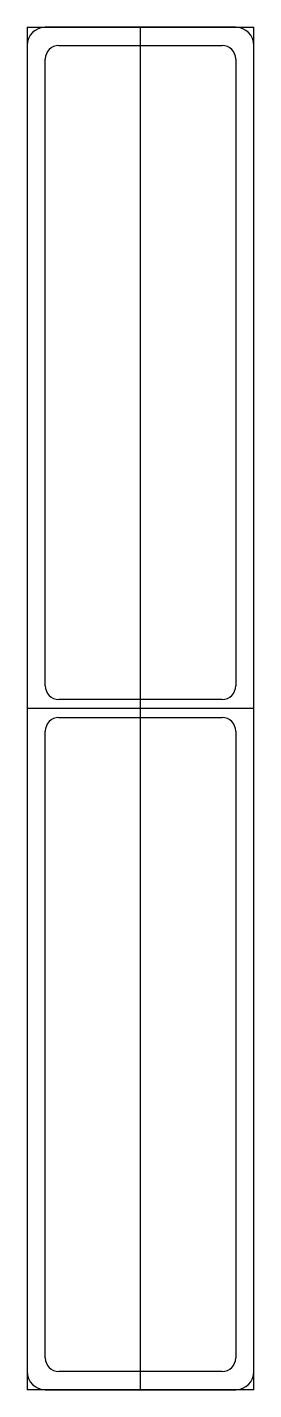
# Model space of a CAD drawing. Extents: x -12 to 12, y -150 to 0.
import ezdxf

# ---------------------------------------------------------------- set-up
doc = ezdxf.new("R2010")
doc.units = 0
doc.layers.get('0').update_dxf_attribs({"linetype": 'CONTINUOUS'})

msp = doc.modelspace()

# ---------------------------------------------------------------- linework, layer by layer
at = {"linetype": 'CONTINUOUS'}
for p, q in [((-12.5, 0), (-12.5, -150)), ((-12.5, 0), (12.5, 0)), ((10.5, 0), (-10.5, 0)), ((10.5, 0), (-10.5, 0)), ((0, -150), (0, 0)), ((12.5, -150), (12.5, 0)), ((-12.5, -2), (-12.5, -148)), ((-12.5, -2), (-12.5, -148)), ((-9, -2), (9, -2)), ((-9, -2), (9, -2)), ((12.5, -148), (12.5, -2)), ((12.5, -148), (12.5, -2)), ((-10.5, -72.5), (-10.5, -3.5)), ((-10.5, -72.5), (-10.5, -3.5)), ((10.5, -3.5), (10.5, -72.5)), ((10.5, -3.5), (10.5, -72.5)), ((12.5, -75), (-12.5, -75)), ((9, -74), (-9, -74)), ((9, -74), (-9, -74)), ((-9, -76), (9, -76)), ((-9, -76), (9, -76)), ((-10.5, -146.5), (-10.5, -77.5)), ((-10.5, -146.5), (-10.5, -77.5)), ((10.5, -77.5), (10.5, -146.5)), ((10.5, -77.5), (10.5, -146.5)), ((9, -148), (-9, -148)), ((9, -148), (-9, -148)), ((12.5, -150), (-12.5, -150)), ((-10.5, -150), (10.5, -150)), ((-10.5, -150), (10.5, -150))]:
    msp.add_line(p, q, dxfattribs=at)
for centre, radius, start, end in [((-10.5, -2), 2, 90, 180), ((-10.5, -2), 2, 90, 180), ((10.5, -2), 2, 0, 90), ((10.5, -2), 2, 0, 90), ((-9, -3.5), 1.5, 90, 180), ((-9, -3.5), 1.5, 90, 180), ((9, -3.5), 1.5, 0, 90), ((9, -3.5), 1.5, 0, 90), ((-9, -72.5), 1.5, 180, 270), ((-9, -72.5), 1.5, 180, 270), ((9, -72.5), 1.5, 270, 0), ((9, -72.5), 1.5, 270, 0), ((-9, -77.5), 1.5, 90, 180), ((-9, -77.5), 1.5, 90, 180), ((9, -77.5), 1.5, 0, 90), ((9, -77.5), 1.5, 0, 90), ((-9, -146.5), 1.5, 180, 270), ((-9, -146.5), 1.5, 180, 270), ((9, -146.5), 1.5, 270, 0), ((9, -146.5), 1.5, 270, 0), ((-10.5, -148), 2, 180, 270), ((-10.5, -148), 2, 180, 270), ((10.5, -148), 2, 270, 0), ((10.5, -148), 2, 270, 0)]:
    msp.add_arc(centre, radius, start, end, dxfattribs=at)

doc.saveas('drawing.dxf')
